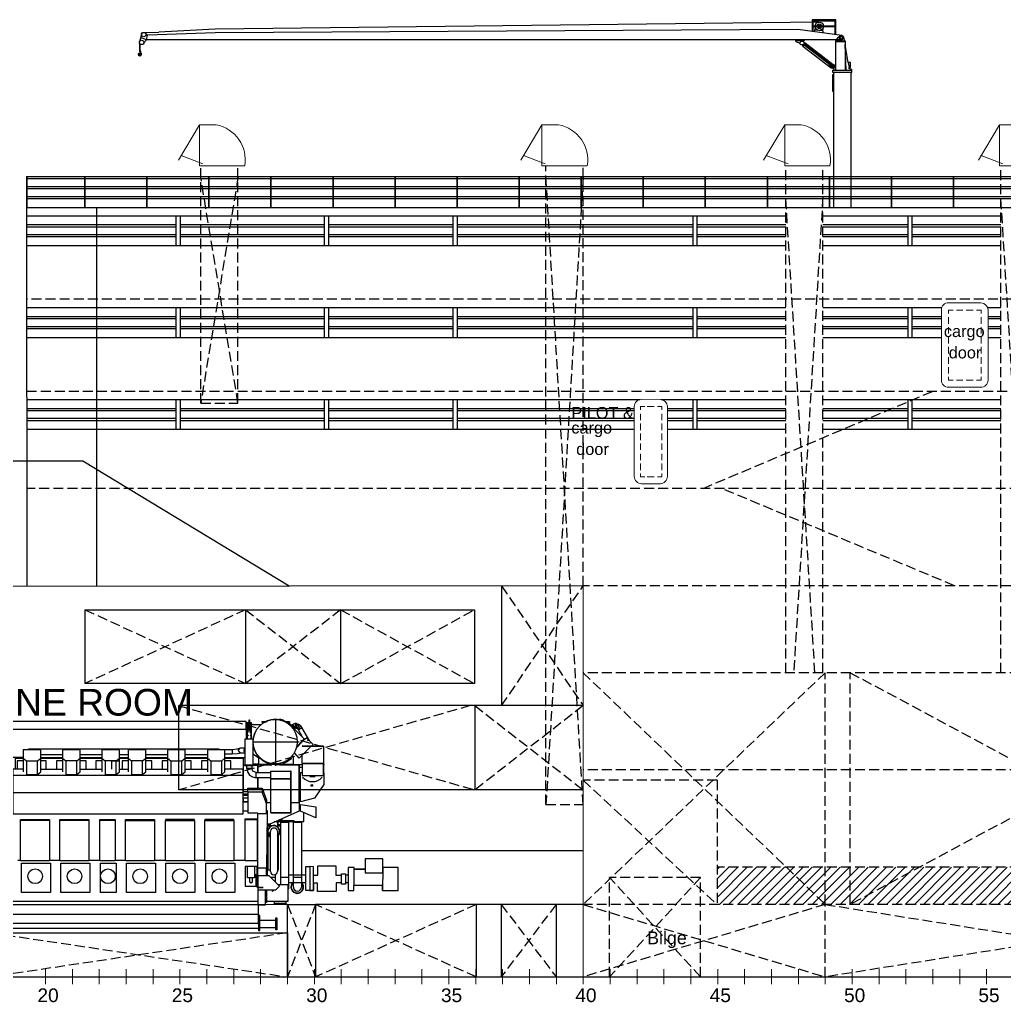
# Model space of a CAD drawing. Header units: inches. Extents: x 8 to 129, y 10 to 51.
# Drawn here: x 25.7 to 49.5, y 11.27 to 35.01 of the extents above; entities that cross this region are included whole.
import ezdxf

# ---------------------------------------------------------------- set-up
doc = ezdxf.new("R2010")
doc.units = ezdxf.units.IN
doc.header["$MEASUREMENT"] = 0
doc.linetypes.add('ACAD_ISO02W100', pattern=[15, 12, -3])
for name, color, linetype in [('deck 4', 7, 'Continuous'), ('Layer1', 10, 'Continuous'), ('Layer2', 7, 'Continuous'), ('PDF_1', 7, 'Continuous'), ('PDF_2', 7, 'Continuous'), ('PDF_L015', 7, 'Continuous'), ('PDF_Linie axe', 7, 'Continuous'), ('PDF_out line', 7, 'Continuous'), ('PDF_TEXT', 7, 'Continuous'), ('STATIONS', 7, 'Continuous')]:
    doc.layers.add(name, color=color, linetype=linetype)
doc.layers.add('PDF_VENT', color=40, linetype='Continuous', true_color=0xf8d731)
doc.styles.add('PDF Arial', font='arial.ttf')
doc.styles.add('PDF ArialMT', font='arial.ttf')
doc.styles.get("Standard").update_dxf_attribs({"font": 'arial.ttf'})

msp = doc.modelspace()

# ---------------------------------------------------------------- hatches: boundary and pattern name
h = msp.add_hatch()
h.set_pattern_fill('ANSI31', scale=0.05)
h.set_pattern_definition([(45, (-1545.18909, -365.87557), (-0.112253202, 0.112253202), [])])
h.paths.add_polyline_path([(44.235, 14.535), (42.561, 14.535), (42.561, 13.635), (45.176, 13.635)])
h.paths.add_polyline_path([(45.176, 14.535), (44.235, 14.535), (45.176, 13.635)], flags=17)
h.paths.add_polyline_path([(45.776, 14.535), (45.176, 14.535), (45.176, 13.635), (45.776, 13.635)])
h.paths.add_polyline_path([(47.454, 14.535), (45.776, 14.535), (45.776, 13.635)], flags=17)
h.paths.add_polyline_path([(54.541, 14.535), (47.454, 14.535), (45.776, 13.635), (56.22, 13.635)])
h.paths.add_polyline_path([(57.784, 14.535), (56.22, 14.535), (56.22, 13.636), (56.226, 13.635)])
h.paths.add_polyline_path([(64.408, 14.535), (57.784, 14.535), (56.226, 13.635), (65.975, 13.635)])
h.paths.add_polyline_path([(65.975, 14.535), (64.408, 14.535), (65.974, 13.635), (65.975, 13.635)], flags=17)
h.paths.add_polyline_path([(67.647, 14.535), (65.975, 14.535), (65.975, 13.635), (65.976, 13.635)])
h.paths.add_polyline_path([(73.816, 14.535), (67.647, 14.535), (65.976, 13.635), (73.816, 13.635)])
h.paths.add_polyline_path([(74.271, 14.535), (73.816, 14.535), (73.816, 13.635), (73.902, 13.635)])
h.paths.add_polyline_path([(74.704, 14.535), (74.271, 14.535), (73.902, 13.635), (76.376, 13.635)])
h.paths.add_polyline_path([(76.376, 14.535), (74.704, 14.535), (76.376, 13.635)], flags=17)
h.paths.add_polyline_path([(77.943, 14.535), (76.376, 14.535), (76.376, 13.635)], flags=17)
h.paths.add_polyline_path([(81.234, 14.535), (77.943, 14.535), (76.376, 13.635), (81.602, 13.635)])
h.paths.add_polyline_path([(81.707, 14.535), (81.234, 14.535), (81.602, 13.635), (81.707, 13.635)])
h.paths.add_polyline_path([(85.361, 14.535), (81.707, 14.535), (81.707, 13.635), (82.731, 13.635), (85.971, 14.135), (86.126, 14.135)])
h.paths.add_polyline_path([(86.64, 14.535), (86.126, 14.535), (86.126, 14.135)], flags=17)
h.paths.add_polyline_path([(92.172, 14.535), (86.64, 14.535), (86.126, 14.135), (92.686, 14.135)])
h.paths.add_polyline_path([(92.686, 14.535), (92.172, 14.535), (92.686, 14.135)], flags=17)
h.paths.add_polyline_path([(93.24, 14.535), (92.686, 14.535), (92.686, 14.135)], flags=17)
h.paths.add_polyline_path([(99.188, 14.535), (93.24, 14.535), (92.686, 14.135), (99.741, 14.135)])
h.paths.add_polyline_path([(99.741, 14.535), (99.188, 14.535), (99.741, 14.135)], flags=17)
h.paths.add_polyline_path([(100.251, 14.535), (99.741, 14.535), (99.741, 14.135)], flags=17)
h.paths.add_polyline_path([(105.727, 14.535), (100.251, 14.535), (99.741, 14.135), (106.236, 14.135)])
h.paths.add_polyline_path([(106.236, 14.535), (105.727, 14.535), (106.236, 14.135)], flags=17)
h.paths.add_polyline_path([(106.749, 14.535), (106.236, 14.535), (106.236, 14.135)], flags=17)
h.paths.add_polyline_path([(112.263, 14.535), (106.749, 14.535), (106.236, 14.135), (112.776, 14.135)])
h.paths.add_polyline_path([(112.776, 14.535), (112.263, 14.535), (112.776, 14.135)], flags=17)
h.paths.add_polyline_path([(56.22, 14.535), (54.541, 14.535), (56.22, 13.635)], flags=17)

# ---------------------------------------------------------------- linework, layer by layer
at = {"color": 7, "lineweight": 5, "elevation": 0}
for points in [[(30.049, 32.471), (29.538, 31.618)], [(38.328, 32.471), (37.817, 31.618)], [(44.195, 32.471), (43.683, 31.618)], [(49.39, 32.471), (48.878, 31.618)], [(29.603, 31.728), (30.13, 31.528)], [(37.882, 31.728), (38.408, 31.528)], [(43.749, 31.728), (44.275, 31.528)], [(48.929, 31.729), (48.929, 31.729)], [(48.944, 31.728), (49.47, 31.528)]]:
    msp.add_lwpolyline(points, dxfattribs=at)
for points in [[(30.451, 32.471, -0.410086), (31.143, 31.478), (30.049, 31.478), (30.049, 32.471), (30.451, 32.471)], [(38.729, 32.471, -0.410086), (39.422, 31.478), (38.328, 31.478), (38.328, 32.471), (38.729, 32.471)], [(44.596, 32.471, -0.410086), (45.288, 31.478), (44.195, 31.478), (44.195, 32.471), (44.596, 32.471)], [(49.781, 32.471, -0.410086), (50.473, 31.478), (49.39, 31.478), (49.39, 32.471), (49.781, 32.471)]]:
    msp.add_lwpolyline(points, format="xyb", dxfattribs=at)
at = {"layer": 'deck 4', "color": 7}
for p, q in [((29.48, 30.275, 0), (29.48, 29.555, 0)), ((29.583, 30.275, 0), (29.58, 29.555, 0)), ((33.065, 30.275, 0), (33.065, 29.555, 0)), ((33.168, 30.275, 0), (33.165, 29.555, 0)), ((36.174, 30.275, 0), (36.174, 29.555, 0)), ((36.277, 30.275, 0), (36.274, 29.555, 0)), ((41.972, 30.275, 0), (41.972, 29.555, 0)), ((42.075, 30.275, 0), (42.072, 29.555, 0)), ((47.169, 30.275, 0), (47.169, 29.555, 0)), ((47.272, 30.275, 0), (47.269, 29.555, 0)), ((29.48, 28.055), (29.48, 27.335)), ((29.583, 28.055), (29.58, 27.335)), ((33.065, 28.055), (33.065, 27.335)), ((33.168, 28.055), (33.165, 27.335)), ((36.174, 28.055), (36.174, 27.335)), ((36.277, 28.055), (36.274, 27.335)), ((41.972, 28.055), (41.972, 27.335)), ((42.075, 28.055), (42.072, 27.335)), ((47.169, 28.055), (47.169, 27.335)), ((47.272, 28.055), (47.269, 27.335)), ((29.48, 25.835), (29.48, 25.115)), ((29.583, 25.835), (29.58, 25.115)), ((33.065, 25.835), (33.065, 25.115)), ((33.168, 25.835), (33.165, 25.115)), ((36.174, 25.835), (36.174, 25.115)), ((36.277, 25.835), (36.274, 25.115)), ((41.972, 25.835), (41.972, 25.115)), ((42.075, 25.835), (42.072, 25.115)), ((47.169, 25.835), (47.169, 25.115)), ((47.272, 25.835), (47.269, 25.115))]:
    msp.add_line(p, q, dxfattribs=at)
at = {"layer": 'Layer1', "color": 7}
for p, q in [((44.86, 35.01, 0), (44.855, 34.727, 0)), ((45.431, 35.01, 0), (44.86, 35.01, 0)), ((45.431, 34.645, 0), (45.431, 35.01, 0)), ((30.426, 34.785, 0), (29.069, 34.71, 0)), ((45.028, 34.954, 0), (30.426, 34.785, 0)), ((44.511, 34.777, 0), (30.426, 34.691, 0)), ((45.574, 34.625, 0), (44.511, 34.777, 0)), ((44.886, 34.723, 0), (44.885, 34.982, 0)), ((44.885, 34.982, 0), (45.403, 34.981, 0)), ((44.886, 34.863, 0), (45.404, 34.866, 0)), ((45.404, 34.836, 0), (44.886, 34.835, 0)), ((44.912, 34.761, 0), (44.906, 34.72, 0)), ((44.933, 34.826, 0), (44.912, 34.761, 0)), ((45.122, 34.741, 0), (44.912, 34.761, 0)), ((44.958, 34.782, 0), (44.956, 34.757, 0)), ((45.084, 34.766, 0), (45.082, 34.745, 0)), ((45.113, 34.792, 0), (45.108, 34.742, 0)), ((45.403, 34.981, 0), (45.405, 34.649, 0)), ((28.653, 34.679, 0), (28.598, 34.475, 0)), ((28.764, 34.521, 0), (28.626, 34.577, 0)), ((28.764, 34.521, 0), (28.699, 34.442, 0)), ((28.725, 34.699, 0), (29.069, 34.71, 0)), ((28.79, 34.635, 0), (28.725, 34.699, 0)), ((28.764, 34.521, 0), (28.79, 34.635, 0)), ((30.426, 34.521, 0), (28.764, 34.521, 0)), ((30.426, 34.691, 0), (28.79, 34.635, 0)), ((45.569, 34.521, 0), (30.426, 34.521, 0)), ((44.465, 34.504, 0), (44.465, 34.521, 0)), ((44.675, 34.506, 0), (44.675, 34.521, 0)), ((45.102, 34.692, 0), (45.122, 34.721, 0)), ((45.122, 34.721, 0), (45.122, 34.741, 0)), ((45.43, 34.494, 0), (45.49, 34.581, 0)), ((45.515, 34.602, 0), (45.49, 34.581, 0)), ((45.65, 34.494, 0), (45.623, 34.586, 0)), ((28.598, 34.448, 0), (28.597, 34.245, 0)), ((28.613, 34.256, 0), (28.614, 34.421, 0)), ((44.473, 34.504, 0), (44.465, 34.504, 0)), ((44.472, 34.478, 0), (44.473, 34.504, 0)), ((44.568, 34.437, 0), (44.472, 34.478, 0)), ((44.473, 34.504, 0), (44.649, 34.506, 0)), ((44.634, 34.373, 0), (44.626, 34.402, 0)), ((44.688, 34.444, 0), (44.634, 34.373, 0)), ((44.634, 34.373, 0), (45.32, 33.846, 0)), ((44.649, 34.475, 0), (44.649, 34.506, 0)), ((44.649, 34.506, 0), (44.675, 34.506, 0)), ((44.688, 34.444, 0), (44.659, 34.444, 0)), ((44.661, 34.408, 0), (45.341, 33.884, 0)), ((45.358, 33.898, 0), (44.672, 34.422, 0)), ((45.37, 33.922, 0), (44.688, 34.444, 0)), ((45.662, 34.494, 0), (45.42, 34.494, 0)), ((45.42, 34.494, 0), (45.42, 34.483, 0)), ((45.42, 34.483, 0), (45.431, 34.483, 0)), ((45.431, 33.793, 0), (45.431, 34.483, 0)), ((45.431, 34.483, 0), (45.654, 34.483, 0)), ((45.654, 34.483, 0), (45.654, 33.793, 0)), ((45.654, 34.483, 0), (45.662, 34.483, 0)), ((45.729, 33.974, 0), (45.654, 34.409, 0)), ((45.677, 33.793, 0), (45.654, 34.409, 0)), ((45.662, 34.483, 0), (45.662, 34.494, 0)), ((28.579, 34.19, 0), (28.607, 34.204, 0)), ((28.58, 34.19, 0), (28.579, 34.19, 0)), ((28.58, 34.19, 0), (28.607, 34.204, 0)), ((28.597, 34.245, 0), (28.632, 34.245, 0)), ((28.608, 34.245, 0), (28.607, 34.204, 0)), ((28.632, 34.254, 0), (28.613, 34.256, 0)), ((28.625, 34.245, 0), (28.624, 34.216, 0)), ((28.632, 34.245, 0), (28.632, 34.254, 0)), ((45.258, 33.894, 0), (45.313, 33.966, 0)), ((45.338, 33.947, 0), (45.283, 33.875, 0)), ((45.32, 33.846, 0), (45.344, 33.847, 0)), ((45.398, 33.813, 0), (45.338, 33.851, 0)), ((45.36, 33.793, 0), (45.398, 33.813, 0)), ((45.431, 33.919, 0), (45.386, 33.916, 0)), ((45.431, 33.919, 0), (45.431, 33.919, 0)), ((45.786, 33.974, 0), (45.729, 33.974, 0)), ((45.729, 33.974, 0), (45.754, 33.852, 0)), ((45.754, 33.852, 0), (45.786, 33.858, 0)), ((45.754, 33.827, 0), (45.754, 33.852, 0)), ((45.818, 33.804, 0), (45.754, 33.827, 0)), ((45.786, 33.858, 0), (45.786, 33.974, 0)), ((45.818, 33.735, 0), (45.818, 33.804, 0)), ((45.356, 33.676, 0), (45.348, 33.676, 0)), ((45.348, 33.676, 0), (45.348, 33.285, 0)), ((45.356, 33.666, 0), (45.356, 33.676, 0)), ((45.375, 33.666, 0), (45.356, 33.666, 0)), ((45.356, 33.666, 0), (45.36, 33.307, 0)), ((45.36, 33.735, 0), (45.36, 33.793, 0)), ((45.36, 33.793, 0), (45.818, 33.793, 0)), ((45.375, 33.735, 0), (45.36, 33.735, 0)), ((45.805, 33.735, 0), (45.375, 33.735, 0)), ((45.375, 33.735, 0), (45.375, 30.475, 0)), ((45.805, 30.475, 0), (45.805, 33.735, 0)), ((45.805, 33.735, 0), (45.818, 33.735, 0)), ((45.348, 33.285, 0), (45.36, 33.285, 0)), ((45.36, 33.285, 0), (45.36, 33.307, 0)), ((45.36, 33.307, 0), (45.375, 33.307, 0)), ((25.866, 31.22), (121.776, 31.22, 0)), ((25.866, 31.22), (25.866, 30.475)), ((25.874, 31.22), (25.874, 30.475)), ((27.268, 31.22, 0), (27.268, 30.475, 0)), ((27.276, 31.22, 0), (27.276, 30.475, 0)), ((28.768, 31.22, 0), (28.768, 30.475, 0)), ((28.776, 31.22, 0), (28.776, 30.475, 0)), ((30.268, 31.22, 0), (30.268, 30.475, 0)), ((30.276, 31.22, 0), (30.276, 30.475, 0)), ((31.768, 31.22, 0), (31.768, 30.475, 0)), ((31.776, 31.22, 0), (31.776, 30.475, 0)), ((33.268, 31.22, 0), (33.268, 30.475, 0)), ((33.276, 31.22, 0), (33.276, 30.475, 0)), ((34.768, 31.22, 0), (34.768, 30.475, 0)), ((34.776, 31.22, 0), (34.776, 30.475, 0)), ((36.268, 31.22, 0), (36.268, 30.475, 0)), ((36.276, 31.22, 0), (36.276, 30.475, 0)), ((37.768, 31.22, 0), (37.768, 30.475, 0)), ((37.776, 31.22, 0), (37.776, 30.475, 0)), ((39.268, 31.22, 0), (39.268, 30.475, 0)), ((39.276, 31.22, 0), (39.276, 30.475, 0)), ((40.768, 31.22, 0), (40.768, 30.475, 0)), ((40.776, 31.22, 0), (40.776, 30.475, 0)), ((42.268, 31.22, 0), (42.268, 30.475, 0)), ((42.276, 31.22, 0), (42.276, 30.475, 0)), ((43.768, 31.22, 0), (43.768, 30.475, 0)), ((43.776, 31.22, 0), (43.776, 30.475, 0)), ((45.268, 31.22, 0), (45.268, 30.475, 0)), ((45.276, 31.22, 0), (45.276, 30.475, 0)), ((46.768, 31.22, 0), (46.768, 30.475, 0)), ((46.776, 31.22, 0), (46.776, 30.475, 0)), ((48.268, 31.22, 0), (48.268, 30.475, 0)), ((48.276, 31.22, 0), (48.276, 30.475, 0)), ((25.866, 31.17, 0), (121.776, 31.17, 0)), ((25.866, 30.98, 0), (121.776, 30.98, 0)), ((25.866, 30.93, 0), (121.776, 30.93, 0)), ((25.866, 30.74, 0), (121.776, 30.74, 0)), ((25.866, 30.69, 0), (121.776, 30.69, 0)), ((25.866, 30.475), (112.776, 30.475)), ((25.866, 30.475, 0), (25.877, 21.318, 0)), ((27.567, 21.321, 0), (27.567, 30.475, 0)), ((25.867, 30.275, 0), (44.214, 30.275, 0)), ((45.114, 30.275, 0), (49.415, 30.275, 0)), ((25.872, 30.06, 0), (29.48, 30.06, 0)), ((25.872, 30.01, 0), (29.48, 30.01, 0)), ((29.582, 30.06, 0), (33.065, 30.06, 0)), ((29.582, 30.01, 0), (33.065, 30.01, 0)), ((33.167, 30.06, 0), (36.174, 30.06, 0)), ((33.167, 30.01, 0), (36.174, 30.01, 0)), ((36.276, 30.06, 0), (41.972, 30.06, 0)), ((36.276, 30.01, 0), (41.972, 30.01, 0)), ((42.074, 30.06, 0), (44.219, 30.06, 0)), ((42.074, 30.01, 0), (44.219, 30.01, 0)), ((45.119, 30.06, 0), (47.169, 30.06, 0)), ((45.119, 30.01, 0), (47.169, 30.01, 0)), ((47.271, 30.06, 0), (49.419, 30.06, 0)), ((47.271, 30.01, 0), (49.419, 30.01, 0)), ((25.872, 29.82, 0), (29.48, 29.82, 0)), ((25.872, 29.77, 0), (29.48, 29.77, 0)), ((29.581, 29.82, 0), (33.065, 29.82, 0)), ((29.581, 29.77, 0), (33.065, 29.77, 0)), ((33.166, 29.82, 0), (36.174, 29.82, 0)), ((33.166, 29.77, 0), (36.174, 29.77, 0)), ((36.275, 29.82, 0), (41.972, 29.82, 0)), ((36.275, 29.77, 0), (41.972, 29.77, 0)), ((42.073, 29.82, 0), (44.219, 29.82, 0)), ((42.073, 29.77, 0), (44.219, 29.77, 0)), ((45.119, 29.82, 0), (47.169, 29.82, 0)), ((45.119, 29.77, 0), (47.169, 29.77, 0)), ((47.27, 29.82, 0), (49.419, 29.82, 0)), ((47.27, 29.77, 0), (49.419, 29.77, 0)), ((25.867, 29.555, 0), (44.214, 29.555, 0)), ((45.114, 29.555, 0), (49.415, 29.555, 0)), ((25.872, 28.055), (44.219, 28.055)), ((45.119, 28.055), (47.991, 28.055)), ((49.101, 28.055), (49.419, 28.055)), ((25.872, 27.84), (29.48, 27.84)), ((25.872, 27.79), (29.48, 27.79)), ((29.582, 27.84), (33.065, 27.84)), ((29.582, 27.79), (33.065, 27.79)), ((33.167, 27.84), (36.174, 27.84)), ((33.167, 27.79), (36.174, 27.79)), ((36.276, 27.84), (41.972, 27.84)), ((36.276, 27.79), (41.972, 27.79)), ((42.074, 27.84), (44.219, 27.84)), ((42.074, 27.79), (44.219, 27.79)), ((45.119, 27.84), (47.169, 27.84)), ((45.119, 27.79), (47.169, 27.79)), ((47.271, 27.84), (47.982, 27.84)), ((47.271, 27.79), (47.982, 27.79)), ((49.112, 27.84), (49.419, 27.84)), ((49.112, 27.79), (49.419, 27.79)), ((25.872, 27.6), (29.48, 27.6)), ((25.872, 27.55), (29.48, 27.55)), ((29.581, 27.6), (33.065, 27.6)), ((29.581, 27.55), (33.065, 27.55)), ((33.166, 27.6), (36.174, 27.6)), ((33.166, 27.55), (36.174, 27.55)), ((36.275, 27.6), (41.972, 27.6)), ((36.275, 27.55), (41.972, 27.55)), ((42.073, 27.6), (44.219, 27.6)), ((42.073, 27.55), (44.219, 27.55)), ((45.119, 27.6), (47.169, 27.6)), ((45.119, 27.55), (47.169, 27.55)), ((47.27, 27.6), (47.982, 27.6)), ((47.27, 27.55), (47.982, 27.55)), ((49.112, 27.6), (49.419, 27.6)), ((49.112, 27.55), (49.419, 27.55)), ((25.872, 27.335), (44.219, 27.335)), ((45.119, 27.335), (47.982, 27.335)), ((49.112, 27.335), (49.419, 27.335)), ((25.875, 25.835), (40.692, 25.835)), ((41.208, 25.835), (44.222, 25.835)), ((45.122, 25.835), (49.422, 25.835)), ((25.872, 25.62), (29.48, 25.62)), ((25.872, 25.57), (29.48, 25.57)), ((29.582, 25.62), (33.065, 25.62)), ((29.582, 25.57), (33.065, 25.57)), ((33.167, 25.62), (36.174, 25.62)), ((33.167, 25.57), (36.174, 25.57)), ((36.276, 25.62), (40.56, 25.62)), ((36.276, 25.57), (40.56, 25.57)), ((41.361, 25.62), (41.972, 25.62)), ((41.361, 25.57), (41.972, 25.57)), ((42.074, 25.62), (44.219, 25.62)), ((42.074, 25.57), (44.219, 25.57)), ((45.119, 25.62), (47.169, 25.62)), ((45.119, 25.57), (47.169, 25.57)), ((47.271, 25.62), (49.419, 25.62)), ((47.271, 25.57), (49.419, 25.57)), ((25.872, 25.38), (29.48, 25.38)), ((25.872, 25.33), (29.48, 25.33)), ((29.581, 25.38), (33.065, 25.38)), ((29.581, 25.33), (33.065, 25.33)), ((33.166, 25.38), (36.174, 25.38)), ((33.166, 25.33), (36.174, 25.33)), ((36.275, 25.38), (40.56, 25.38)), ((36.275, 25.33), (40.56, 25.33)), ((41.361, 25.38), (41.972, 25.38)), ((41.361, 25.33), (41.972, 25.33)), ((42.073, 25.38), (44.219, 25.38)), ((42.073, 25.33), (44.219, 25.33)), ((45.119, 25.38), (47.169, 25.38)), ((45.119, 25.33), (47.169, 25.33)), ((47.27, 25.38), (49.419, 25.38)), ((47.27, 25.33), (49.419, 25.33)), ((25.875, 25.115), (40.56, 25.115)), ((41.361, 25.115), (44.222, 25.115)), ((45.122, 25.115), (49.422, 25.115))]:
    msp.add_line(p, q, dxfattribs=at)
at = {"layer": 'Layer1', "color": 7, "linetype": 'ACAD_ISO02W100', "ltscale": 0.02}
for p, q in [((30.079, 25.745), (30.079, 31.478)), ((30.979, 25.745), (30.979, 31.478)), ((38.424, 16.049), (38.424, 31.478)), ((39.323, 21.334), (39.323, 31.478)), ((44.219, 19.235), (44.219, 31.478)), ((45.119, 19.235), (45.119, 31.478)), ((49.419, 19.235), (49.419, 31.478)), ((30.979, 31.204), (30.079, 25.745)), ((30.979, 25.745), (30.079, 31.204)), ((39.323, 31.205), (38.424, 16.049)), ((39.323, 16.049), (38.424, 31.205)), ((44.926, 19.235), (44.219, 30.735)), ((45.119, 30.735), (44.412, 19.235)), ((50.126, 19.235), (49.419, 30.735)), ((121.77, 28.255), (25.863, 28.255)), ((25.872, 26.035), (112.776, 26.035)), ((42.221, 23.685, 0), (47.776, 26.035, 0)), ((30.079, 25.745), (30.979, 25.745)), ((112.776, 23.685), (25.875, 23.685)), ((48.299, 21.335, 0), (42.675, 23.685, 0)), ((112.776, 19.235, 0), (39.323, 19.235)), ((112.776, 16.885, 0), (39.323, 16.885)), ((39.323, 16.635), (42.557, 13.635)), ((38.424, 16.049), (39.323, 16.049)), ((112.776, 14.535, 0), (42.561, 14.535))]:
    msp.add_line(p, q, dxfattribs=at)
msp.add_lwpolyline([(112.776, 21.335), (73.816, 21.335), (39.323, 21.334)], dxfattribs=at)
at = {"layer": 'Layer1', "color": 7}
for centre, radius in [((45.031, 34.852, 0), 0.102), ((45.031, 34.854, 0), 0.057), ((45.031, 34.854, 0), 0.0293), ((28.65, 34.461, 0), 0.0533), ((28.7, 34.651, 0), 0.0542), ((45.565, 34.574, 0), 0.0529), ((45.565, 34.574, 0), 0.027), ((44.613, 34.446, 0), 0.046), ((45.363, 33.883, 0), 0.0401), ((45.356, 33.882, 0), 0.0158)]:
    msp.add_circle(centre, radius, dxfattribs=at)
for centre, radius, start, end in [((45.564, 34.562, 0), 0.0636, 21.7917, 140.5096), ((28.606, 34.178, 0), 0.0415, 179.8587, 64.6932), ((28.579, 34.176, 0), 0.0145, 85.9918, 170.2974), ((28.599, 34.186, 0), 0.0198, 166.2743, 66.6301)]:
    msp.add_arc(centre, radius, start, end, dxfattribs=at)
at = {"layer": 'Layer2'}
msp.add_line((32.175, 13.634), (21.774, 13.622, 0), dxfattribs=at)
at = {"layer": 'PDF_1', "lineweight": 25}
for p, q in [((32.515, 14.935, 0), (39.323, 14.935)), ((32.621, 13.971), (32.621, 14.549)), ((32.621, 14.549), (32.718, 14.549)), ((32.718, 14.549), (32.718, 13.971)), ((32.804, 14.546), (32.718, 14.549)), ((32.804, 13.971), (32.804, 14.546)), ((32.906, 14.344), (32.906, 14.565)), ((32.906, 14.565), (33.344, 14.565)), ((33.344, 14.565), (33.344, 14.342)), ((33.785, 14.531), (33.639, 14.531)), ((33.639, 14.531), (33.639, 13.975)), ((33.785, 14.485), (33.785, 14.531)), ((34.481, 14.734), (34.055, 14.734)), ((34.055, 14.734), (34.055, 14.396)), ((34.481, 14.511), (34.481, 14.734)), ((34.853, 14.529), (34.481, 14.529)), ((34.853, 13.975), (34.853, 14.529)), ((32.566, 14.344), (32.198, 14.344)), ((32.621, 14.344), (32.566, 14.344)), ((32.804, 14.344), (32.906, 14.344)), ((33.344, 14.342), (33.481, 14.342)), ((33.481, 14.123), (33.481, 14.379)), ((33.481, 14.379), (33.575, 14.379)), ((33.575, 14.379), (33.575, 14.341)), ((33.639, 14.341), (33.576, 14.341)), ((33.576, 14.341), (33.576, 14.123)), ((33.785, 14.097), (33.785, 14.485)), ((33.785, 14.485), (34.055, 14.485)), ((34.055, 14.485), (33.785, 14.485)), ((34.055, 14.396), (34.481, 14.396)), ((34.481, 14.511), (34.474, 13.975)), ((34.481, 14.396), (34.481, 14.511)), ((32.621, 14.155), (32.198, 14.155)), ((32.904, 14.152), (32.804, 14.152)), ((32.804, 14.152), (32.804, 13.971)), ((32.904, 13.948), (32.904, 14.152)), ((33.481, 14.16), (33.354, 14.16)), ((33.354, 14.16), (33.354, 13.948)), ((33.576, 14.123), (33.481, 14.123)), ((33.639, 14.155), (33.576, 14.155)), ((33.783, 13.975), (33.783, 14.097)), ((34.475, 14.097), (33.785, 14.097)), ((34.474, 13.975), (34.475, 14.097)), ((32.804, 13.971), (32.621, 13.971)), ((32.718, 13.971), (32.804, 13.971)), ((33.354, 13.948), (32.904, 13.948)), ((33.639, 13.975), (33.783, 13.975)), ((34.474, 13.975), (34.853, 13.975))]:
    msp.add_line(p, q, dxfattribs=at)
for points in [[(31.246, 17.99), (31.246, 18.096), (31.26, 18.096), (31.26, 17.99)], [(31.207, 17.633), (31.207, 17.792), (31.193, 17.792), (31.193, 17.977), (31.18, 17.977), (31.18, 18.056), (25.458, 18.056), (25.458, 17.871)], [(25.788, 17.184), (25.458, 17.184), (25.458, 17.871), (31.18, 17.871), (31.18, 17.739), (31.18, 17.633)], [(31.18, 17.871), (31.18, 17.898), (31.18, 17.977)], [(31.193, 17.99), (31.193, 18.03), (31.246, 18.03)], [(31.207, 17.99), (31.207, 18.003), (31.22, 18.003), (31.22, 17.99)], [(31.22, 17.977), (31.22, 17.964), (31.207, 17.964), (31.207, 17.977)], [(31.207, 17.911), (31.207, 17.964)], [(31.207, 17.871), (31.207, 17.911), (31.22, 17.911), (31.22, 17.871), (31.22, 17.845), (31.22, 17.792), (31.207, 17.792), (31.207, 17.845)], [(31.22, 17.845), (31.207, 17.845), (31.207, 17.871), (31.22, 17.871), (31.22, 17.884)], [(31.22, 17.858), (31.286, 17.858), (31.286, 17.845), (31.273, 17.845), (31.273, 17.871), (31.273, 17.911), (31.273, 17.964)], [(31.22, 17.964), (31.22, 17.911)], [(31.246, 17.858), (31.246, 17.977)], [(31.26, 18.03), (31.299, 18.03), (31.299, 17.99)], [(31.26, 17.977), (31.26, 17.858), (31.26, 17.951)], [(31.26, 17.951), (31.26, 17.951)], [(31.273, 17.99), (31.273, 18.003), (31.286, 18.003), (31.286, 17.99)], [(31.286, 17.977), (31.286, 17.964), (31.273, 17.964), (31.273, 17.977)], [(31.273, 17.911), (31.286, 17.911), (31.286, 17.871), (31.286, 17.845), (31.286, 17.792), (31.273, 17.792), (31.273, 17.845)], [(31.286, 17.884), (31.286, 17.871), (31.273, 17.871)], [(31.537, 17.977), (31.299, 17.977), (31.299, 17.792), (31.286, 17.792), (31.286, 17.633)], [(31.286, 17.964), (31.286, 17.911)], [(31.563, 18.056), (31.682, 18.056)], [(31.563, 18.03), (31.563, 18.03)], [(31.643, 18.03), (31.563, 18.03)], [(31.616, 18.03), (31.616, 18.03)], [(31.616, 18.03), (31.616, 18.03)], [(32.105, 18.056), (32.224, 18.056), (32.224, 18.03), (32.145, 18.03)], [(32.158, 18.03), (32.158, 18.03)], [(32.251, 17.964), (32.277, 17.977), (32.33, 17.884), (32.343, 17.898), (32.343, 17.911), (32.343, 17.924), (32.343, 17.937), (32.33, 17.951), (32.33, 17.964), (32.33, 17.977), (32.33, 17.99), (32.317, 17.99), (32.277, 17.977)], [(32.277, 17.937), (32.581, 17.633), (32.409, 17.462)], [(32.317, 17.99), (32.356, 18.003), (32.37, 17.99), (32.37, 17.977), (32.37, 17.964), (32.37, 17.951), (32.37, 17.937), (32.37, 17.924), (32.37, 17.911), (32.37, 17.898), (32.343, 17.898)], [(32.33, 17.884), (32.33, 17.884)], [(32.37, 17.898), (32.383, 17.898), (32.396, 17.911), (32.396, 17.924), (32.396, 17.937), (32.396, 17.951), (32.409, 17.964), (32.409, 17.977), (32.409, 17.99), (32.396, 18.003), (32.356, 18.003)], [(32.396, 18.003), (32.436, 17.99), (32.436, 17.977), (32.436, 17.964), (32.436, 17.951), (32.436, 17.937), (32.423, 17.924), (32.423, 17.911), (32.409, 17.911), (32.409, 17.898), (32.396, 17.898), (32.383, 17.898)], [(32.396, 17.898), (32.423, 17.884), (32.436, 17.884), (32.436, 17.898), (32.449, 17.898), (32.462, 17.911), (32.475, 17.924), (32.475, 17.937), (32.489, 17.937), (32.489, 17.951), (32.436, 17.99)], [(32.436, 17.871), (32.423, 17.884)], [(32.541, 17.673), (32.436, 17.871), (32.436, 17.858), (32.436, 17.871), (32.449, 17.871), (32.462, 17.871), (32.475, 17.871), (32.475, 17.884), (32.489, 17.884), (32.502, 17.884), (32.502, 17.898), (32.515, 17.898), (32.515, 17.911), (32.687, 17.62), (32.687, 17.607), (32.674, 17.607), (32.66, 17.594), (32.674, 17.607), (32.687, 17.607), (32.687, 17.62), (32.7, 17.594)], [(32.489, 17.951), (32.515, 17.911)], [(31.154, 17.025), (31.141, 17.025), (31.141, 17.012), (31.154, 17.012), (31.154, 17.633), (31.167, 17.633), (31.339, 17.633), (31.339, 17.012), (31.458, 17.012), (31.458, 17.025), (31.339, 17.025)], [(31.193, 17.739), (31.193, 17.792)], [(31.193, 17.633), (31.193, 17.739), (31.207, 17.739), (31.207, 17.726), (31.22, 17.726), (31.233, 17.713)], [(31.193, 17.739), (31.193, 17.739)], [(31.273, 17.713), (31.286, 17.726), (31.299, 17.726), (31.299, 17.739), (31.299, 17.633)], [(31.299, 17.792), (31.299, 17.739)], [(32.409, 17.435), (32.581, 17.62), (32.634, 17.66), (32.793, 17.501), (32.753, 17.462)], [(32.555, 17.62), (32.568, 17.607)], [(32.581, 17.607), (32.568, 17.633)], [(25.92, 17.369), (25.92, 17.395), (30.519, 17.395), (30.519, 17.369)], [(30.519, 17.382), (30.837, 17.382), (30.837, 17.263), (30.665, 17.263)], [(30.837, 17.382), (30.956, 17.395), (31.048, 17.422)], [(31.154, 17.29), (31.048, 17.29), (31.035, 17.303), (31.022, 17.303), (31.022, 17.316), (31.008, 17.316), (31.008, 17.329), (30.995, 17.343), (30.995, 17.356), (30.995, 17.369), (31.008, 17.382), (31.008, 17.395), (31.022, 17.395), (31.022, 17.409), (31.035, 17.409), (31.048, 17.422), (31.154, 17.422)], [(32.74, 17.448), (32.462, 17.171), (32.356, 17.29)], [(33.044, 17.462), (32.528, 17.462), (33.044, 17.462), (33.044, 17.039), (32.528, 17.039), (32.528, 17.25)], [(32.528, 17.462), (32.528, 17.462)], [(33.044, 17.462), (33.044, 17.462)], [(33.044, 17.462), (33.044, 17.462)], [(25.603, 16.906), (25.603, 17.171), (25.788, 17.171), (25.867, 17.105), (25.867, 16.774), (26.132, 16.774), (26.211, 16.84), (26.211, 17.171), (26.211, 17.369), (25.788, 17.369), (25.788, 17.171), (25.788, 16.84)], [(26.132, 16.774), (26.132, 17.105), (26.211, 17.171), (26.74, 17.171), (26.819, 17.105), (26.819, 16.774), (27.083, 16.774), (27.163, 16.84), (27.163, 17.171), (27.163, 17.369), (26.74, 17.369), (26.74, 17.171), (26.74, 16.84)], [(26.74, 17.25), (26.211, 17.25)], [(26.211, 17.184), (26.74, 17.184)], [(26.396, 17.171), (26.396, 17.184)], [(27.083, 17.105), (27.163, 17.171), (27.691, 17.171), (27.77, 17.105), (27.77, 16.774), (28.035, 16.774), (28.114, 16.84), (28.114, 17.171), (28.114, 17.369), (27.691, 17.369), (27.691, 17.171), (27.691, 16.84)], [(27.691, 17.25), (27.163, 17.25)], [(27.163, 17.184), (27.691, 17.184)], [(27.361, 17.171), (27.361, 17.184)], [(28.035, 17.105), (28.114, 17.171), (28.326, 17.171), (28.405, 17.105), (28.405, 16.774), (28.669, 16.774), (28.748, 16.84), (28.748, 17.171), (28.748, 17.369), (28.326, 17.369), (28.326, 17.171), (28.326, 16.84)], [(28.326, 17.25), (28.114, 17.25)], [(28.114, 17.184), (28.326, 17.184)], [(28.669, 17.105), (28.748, 17.171), (29.277, 17.171), (29.356, 17.105), (29.356, 16.774), (29.621, 16.774), (29.7, 16.84), (29.7, 17.171), (29.7, 17.369), (29.277, 17.369), (29.277, 17.171), (29.277, 16.84)], [(29.277, 17.25), (28.748, 17.25)], [(28.748, 17.184), (29.277, 17.184)], [(28.947, 17.171), (28.947, 17.184)], [(29.621, 16.774), (29.621, 17.105), (29.7, 17.171), (30.242, 17.171), (30.321, 17.105), (30.321, 16.774), (30.585, 16.774), (30.665, 16.84), (30.665, 17.171), (30.665, 17.369), (30.242, 17.369), (30.242, 17.171), (30.242, 16.84)], [(30.242, 17.25), (29.7, 17.25)], [(29.7, 17.184), (30.242, 17.184)], [(29.898, 17.171), (29.898, 17.184)], [(30.585, 16.774), (30.585, 17.105), (30.665, 17.171), (31.101, 17.171), (31.101, 16.774), (31.101, 16.365), (31.22, 16.365)], [(30.665, 17.184), (31.154, 17.184)], [(31.048, 17.29), (30.969, 17.277), (30.837, 17.263)], [(30.85, 17.171), (30.85, 17.184)], [(31.339, 17.277), (31.471, 17.184)], [(31.471, 17.197), (31.471, 17.025), (31.735, 17.025)], [(32.026, 17.012), (32.039, 17.025), (32.317, 17.025), (32.317, 17.21), (32.304, 17.21)], [(32.264, 17.171), (32.264, 17.144)], [(33.044, 17.356), (33.044, 17.025), (33.057, 17.025), (33.057, 17.012), (33.044, 17.012), (33.044, 16.986), (33.044, 16.827), (33.057, 16.827)], [(25.788, 16.906), (25.537, 16.906), (25.537, 16.761), (25.537, 16.338), (31.101, 16.338), (31.101, 16.761), (31.101, 16.906), (30.665, 16.906)], [(25.788, 17.105), (25.643, 17.105), (25.643, 16.906)], [(25.867, 17.105), (26.132, 17.105)], [(26.343, 16.906), (26.343, 17.105), (26.211, 17.105)], [(26.211, 16.906), (26.74, 16.906)], [(26.74, 17.105), (26.594, 17.105), (26.594, 16.906)], [(27.083, 16.774), (27.083, 17.105), (26.819, 17.105)], [(27.308, 16.906), (27.308, 17.105), (27.163, 17.105)], [(27.163, 16.906), (27.691, 16.906)], [(27.691, 17.105), (27.546, 17.105), (27.546, 16.906)], [(28.035, 16.774), (28.035, 17.105), (27.77, 17.105)], [(27.929, 16.906), (27.929, 17.105), (28.114, 17.105)], [(28.114, 16.906), (28.326, 16.906)], [(28.326, 17.105), (28.18, 17.105), (28.18, 16.906)], [(28.669, 16.774), (28.669, 17.105), (28.405, 17.105)], [(28.894, 16.906), (28.894, 17.105), (28.748, 17.105)], [(28.748, 16.906), (29.277, 16.906)], [(29.277, 17.105), (29.145, 17.105), (29.145, 16.906)], [(29.356, 17.105), (29.621, 17.105)], [(29.845, 16.906), (29.845, 17.105), (29.7, 17.105)], [(29.7, 16.906), (30.242, 16.906)], [(30.242, 17.105), (30.096, 17.105), (30.096, 16.906)], [(30.321, 17.105), (30.585, 17.105)], [(30.81, 16.906), (30.81, 17.105), (30.665, 17.105)], [(31.114, 16.365), (31.114, 16.999), (31.141, 16.999)], [(31.141, 16.999), (31.141, 16.999)], [(31.154, 17.012), (31.167, 17.012), (31.339, 17.012)], [(31.193, 16.92), (31.193, 16.986)], [(31.312, 16.986), (31.312, 16.92)], [(31.563, 17.025), (31.563, 17.012)], [(32.264, 16.1), (32.462, 16.1), (32.462, 17.012), (31.986, 17.012), (32.462, 17.012), (32.462, 15.889), (31.749, 15.572), (31.682, 15.572)], [(32.528, 17.012), (32.462, 17.012)], [(32.528, 16.946), (32.462, 16.946)], [(33.044, 17.039), (32.528, 17.039), (33.044, 17.039)], [(32.528, 17.039), (32.528, 16.748), (33.044, 16.748), (33.044, 17.039)], [(32.528, 17.039), (32.528, 17.039)], [(33.044, 17.039), (33.044, 17.039)], [(25.537, 16.761), (31.101, 16.761)], [(31.101, 16.88), (31.114, 16.88)], [(31.418, 16.827), (31.775, 16.827)], [(31.775, 16.695), (31.418, 16.695)], [(31.775, 15.849), (31.775, 16.669), (31.775, 16.854), (32.251, 16.854), (32.251, 16.669), (32.251, 15.849), (32.264, 15.849), (32.264, 16.854)], [(31.775, 16.854), (32.264, 16.854), (32.251, 16.854)], [(32.251, 16.669), (31.775, 16.669), (32.251, 16.669)], [(33.057, 16.814), (33.057, 16.536), (32.832, 16.206), (32.489, 16.113), (32.489, 16.827), (32.528, 16.827)], [(32.845, 16.721), (32.819, 16.721), (32.779, 16.721), (32.74, 16.721), (32.713, 16.721)], [(33.057, 16.814), (33.057, 16.814)], [(31.22, 16.351), (31.22, 16.444), (31.563, 16.444), (31.563, 16.351)], [(31.563, 16.444), (31.669, 16.153), (31.669, 16.074)], [(25.431, 16.338), (25.537, 16.338), (25.537, 15.823), (31.101, 15.823), (31.101, 16.338)], [(31.22, 16.299), (31.101, 16.299)], [(31.101, 16.272), (31.22, 16.272)], [(31.22, 16.206), (31.101, 16.206)], [(31.114, 16.113), (31.22, 16.113), (31.101, 16.113), (31.114, 16.113), (31.114, 16.206)], [(31.114, 16.272), (31.114, 16.299)], [(31.669, 15.849), (31.669, 16.074), (31.563, 16.351), (31.22, 16.351), (31.22, 15.849), (31.458, 15.849)], [(31.207, 16.113), (31.207, 16.113)], [(31.669, 16.1), (31.775, 16.1)], [(31.22, 15.889), (31.101, 15.889)], [(31.669, 15.902), (31.682, 15.902), (31.682, 15.836)], [(32.264, 15.849), (31.775, 15.849), (32.251, 15.849)], [(31.854, 15.638), (31.867, 15.638), (31.881, 15.638), (31.894, 15.638), (31.907, 15.638), (31.92, 15.638), (31.92, 15.624), (31.934, 15.624), (31.934, 15.532), (32, 15.532), (32, 15.558), (31.934, 15.558), (31.947, 15.558), (31.947, 15.638), (32.026, 15.638), (32.026, 15.624), (32.039, 15.624), (32.039, 15.638), (32.568, 15.638), (32.568, 15.862)], [(32.489, 15.942), (32.462, 15.942), (32.489, 15.942)], [(26.422, 15.664), (26.422, 14.686), (25.722, 14.686), (25.722, 15.664)], [(27.374, 15.664), (27.374, 14.686), (26.674, 14.686), (26.674, 15.664)], [(28.008, 15.664), (28.008, 14.686), (27.638, 14.686), (27.638, 15.664)], [(28.259, 15.664), (28.259, 15.691), (28.96, 15.691), (28.96, 15.664)], [(29.925, 15.664), (29.925, 14.686), (29.224, 14.686), (29.224, 15.664)], [(30.876, 15.664), (30.876, 15.691), (30.176, 15.691), (30.176, 15.664)], [(31.445, 15.677), (31.445, 14.686), (31.154, 14.686), (31.154, 15.677)], [(31.696, 15.321), (31.696, 15.572)], [(31.749, 15.572), (31.749, 15.558), (31.762, 15.558), (31.696, 15.558), (31.696, 15.532), (31.762, 15.532), (31.762, 15.572)], [(32.026, 15.691), (32.026, 15.664), (31.96, 15.664), (32.33, 15.664), (32.33, 15.651), (32.33, 15.638), (31.894, 15.638)], [(31.934, 15.638), (31.934, 15.624)], [(31.934, 15.532), (31.934, 15.532)], [(32.039, 15.624), (32.198, 15.624), (32.198, 14.29), (32.013, 14.29), (32.013, 15.624), (32.026, 15.624)], [(32.039, 15.704), (32.039, 15.664)], [(31.762, 15.36), (31.709, 15.36)], [(31.762, 14.461), (31.709, 14.461), (31.709, 15.307), (31.709, 15.36)], [(31.762, 14.435), (31.762, 15.387), (31.762, 15.406)], [(31.934, 15.406), (31.934, 15.387), (31.934, 14.435)], [(31.934, 15.36), (31.934, 15.36)], [(31.934, 15.36), (31.934, 15.307), (31.934, 14.461)], [(31.947, 15.3), (31.947, 14.646), (31.947, 14.461), (31.934, 14.461), (31.934, 14.448)], [(25.722, 14.699), (25.656, 14.699)], [(26.674, 14.699), (26.422, 14.699)], [(27.638, 14.699), (27.374, 14.699)], [(28.259, 14.699), (28.008, 14.699)], [(29.224, 14.699), (28.96, 14.699)], [(30.176, 14.699), (29.925, 14.699)], [(31.154, 14.699), (30.876, 14.699)], [(31.431, 14.329), (31.431, 14.224), (31.431, 14.078), (31.445, 14.078), (31.445, 14.554), (31.378, 14.554), (31.207, 14.554)], [(31.378, 14.554), (31.378, 14.356), (31.405, 14.356)], [(31.458, 14.699), (31.445, 14.699)], [(31.418, 14.329), (31.405, 14.343)], [(31.458, 14.276), (31.458, 14.514)], [(31.458, 13.986), (31.894, 13.986), (31.986, 14.078), (31.735, 14.329), (31.458, 14.329), (31.458, 14.052), (31.59, 14.052)], [(31.669, 14.329), (31.669, 14.514)], [(31.709, 14.501), (31.669, 14.501)], [(31.696, 14.329), (31.696, 14.501)], [(31.986, 14.078), (31.735, 14.329), (31.986, 14.078)], [(31.881, 14.369), (31.881, 14.29), (31.775, 14.29)], [(31.881, 14.29), (31.881, 14.184)], [(31.934, 14.461), (31.934, 14.461)], [(32.013, 14.118), (32.013, 14.29)], [(32.198, 14.29), (32.198, 14.144), (32.198, 14.052), (32.198, 14.039), (32.198, 14.025), (32.185, 14.012), (32.185, 13.999)], [(32.317, 14.056), (32.317, 14.144), (32.317, 14.29)], [(32.515, 14.29), (32.515, 14.144), (32.515, 14.056)], [(31.26, 14.276), (31.26, 14.276)], [(31.326, 14.276), (31.326, 14.276)], [(31.431, 14.224), (31.418, 14.224)], [(31.458, 14.276), (31.458, 14.276)], [(31.947, 14.118), (32.185, 14.118), (32.185, 13.708), (31.669, 13.708)], [(32.198, 14.052), (32.198, 14.039), (32.198, 14.025), (32.198, 14.012), (32.185, 13.999), (32.185, 13.986)], [(24.863, 13.668), (24.863, 13.629), (24.916, 13.629), (24.916, 13.404), (31.471, 13.404), (31.471, 13.629), (31.643, 13.629), (31.643, 13.986), (31.643, 13.708), (31.656, 13.708)], [(31.59, 14.039), (31.458, 14.039), (31.458, 13.986), (31.458, 13.708), (31.458, 13.629), (24.955, 13.629), (24.916, 13.629)], [(31.669, 13.986), (31.669, 13.92), (31.669, 13.682), (31.656, 13.682), (31.656, 13.92), (31.656, 13.986)], [(31.854, 13.986), (31.815, 13.946), (31.815, 13.959), (31.828, 13.986)], [(31.458, 13.708), (24.955, 13.708)], [(31.458, 13.629), (31.471, 13.629)], [(31.854, 13.708), (31.854, 13.668), (31.894, 13.668), (32, 13.668), (32.105, 13.668), (32.145, 13.668), (32.145, 13.708)], [(32.145, 13.668), (32.145, 13.655), (32.105, 13.655), (32, 13.655), (31.894, 13.655), (31.854, 13.655), (31.854, 13.668)], [(24.916, 13.404), (24.916, 13.18), (31.471, 13.18), (31.471, 13.404)], [(31.471, 13.193), (31.511, 13.193), (31.511, 13.365), (31.471, 13.365)], [(31.471, 13.18), (31.471, 13.14), (31.471, 13.008), (31.511, 13.008), (31.511, 13.193)], [(31.511, 13.259), (31.894, 13.259)], [(24.916, 13.061), (31.471, 13.061)], [(31.894, 13.074), (31.511, 13.074)]]:
    msp.add_lwpolyline(points, dxfattribs=at)
at = {"layer": 'PDF_1', "color": 53, "lineweight": 25, "true_color": 0xddc16e}
for points in [[(31.894, 16.986), (31.894, 18.122)], [(32.462, 17.554), (31.326, 17.554)]]:
    msp.add_lwpolyline(points, dxfattribs=at)
at = {"layer": 'PDF_1', "lineweight": 25}
for points in [[(31.326, 17.99), (31.326, 17.977), (31.18, 17.977), (31.18, 17.99)], [(31.563, 18.056), (31.563, 18.03)], [(31.154, 17.409), (31.141, 17.395), (31.127, 17.382), (31.127, 17.369), (31.127, 17.356), (31.127, 17.343), (31.127, 17.329), (31.141, 17.316), (31.141, 17.303), (31.154, 17.303), (31.141, 17.303), (31.141, 17.316), (31.127, 17.329), (31.127, 17.343), (31.127, 17.356), (31.127, 17.369), (31.127, 17.382), (31.141, 17.395), (31.141, 17.409)], [(31.352, 17.012), (31.352, 16.986), (31.141, 16.986), (31.141, 17.012)], [(31.418, 16.827), (31.339, 16.854), (31.312, 16.92), (31.193, 16.92), (31.207, 16.84), (31.26, 16.761), (31.326, 16.721), (31.418, 16.695)], [(31.458, 16.999), (31.352, 16.999)], [(31.458, 17.012), (31.458, 16.827), (31.458, 17.012), (31.801, 17.012)], [(31.458, 16.444), (31.458, 16.695)], [(32.489, 16.047), (32.859, 15.995), (32.859, 15.73), (32.489, 15.889)], [(31.682, 15.836), (31.669, 14.514), (31.458, 14.514), (31.458, 15.836)], [(26.422, 15.691), (26.422, 15.664), (25.722, 15.664), (25.722, 15.691)], [(27.374, 15.664), (26.674, 15.664), (26.674, 15.691), (27.374, 15.691)], [(28.008, 15.664), (27.638, 15.664), (27.638, 15.691), (28.008, 15.691)], [(28.96, 15.664), (28.96, 14.686), (28.259, 14.686), (28.259, 15.664)], [(29.925, 15.664), (29.925, 15.691), (29.224, 15.691), (29.224, 15.664)], [(30.876, 14.686), (30.176, 14.686), (30.176, 15.664), (30.876, 15.664)], [(31.445, 15.704), (31.445, 15.677), (31.154, 15.677), (31.154, 15.704)], [(32.317, 15.624), (32.515, 15.624), (32.515, 14.29), (32.317, 14.29)], [(31.709, 15.321), (31.682, 15.321)], [(26.449, 13.92), (25.748, 13.92), (25.748, 14.633), (26.449, 14.633)], [(27.4, 14.633), (27.4, 13.92), (26.7, 13.92), (26.7, 14.633)], [(28.035, 14.633), (28.035, 13.92), (27.652, 13.92), (27.652, 14.633)], [(28.986, 14.633), (28.986, 13.92), (28.286, 13.92), (28.286, 14.633)], [(29.237, 13.92), (29.237, 14.633), (29.938, 14.633), (29.938, 13.92)], [(30.903, 14.633), (30.903, 13.92), (30.202, 13.92), (30.202, 14.633)], [(31.378, 14.343), (31.378, 14.276), (31.207, 14.276), (31.207, 14.554), (31.154, 14.554), (31.154, 14.078), (31.418, 14.078), (31.418, 14.224), (31.418, 14.329), (31.431, 14.329), (31.405, 14.356), (31.405, 14.343)], [(31.26, 14.276), (31.26, 14.21), (31.26, 14.184), (31.299, 14.157), (31.326, 14.184), (31.326, 14.21), (31.326, 14.276)], [(31.418, 14.078), (31.458, 14.039), (31.458, 14.052), (31.431, 14.078)], [(31.92, 13.021), (31.894, 13.021), (31.894, 13.219), (31.894, 13.312), (31.92, 13.312), (31.92, 13.219)]]:
    msp.add_lwpolyline(points, close=True, dxfattribs=at)
for centre, radius in [((31.878, 17.568), 0.535), ((32.764, 16.511), 0.0198), ((26.076, 14.317), 0.178), ((27.028, 14.317), 0.178), ((27.834, 14.317), 0.178), ((28.614, 14.317), 0.178), ((29.578, 14.317), 0.178), ((30.53, 14.317), 0.178)]:
    msp.add_circle(centre, radius, dxfattribs=at)
for centre, radius, start, end in [((31.887, 17.561), 0.548, 45.5767, 311.9125), ((31.891, 17.568), 0.548, 67.5367, 80.1819), ((31.891, 17.568), 0.548, 48.7529, 60.9808), ((31.884, 17.562), 0.558, 37.6787, 37.9648), ((32.779, 16.92), 0.318, 221.6335, 318.3665), ((31.841, 15.394), 0.151, 307.7504, 238.3072), ((31.841, 15.394), 0.142, 310.7471, 235.9361), ((31.848, 15.393), 0.0869, 8.7994, 171.2006), ((31.848, 14.436), 0.0859, 180.9282, 359.0718), ((32.411, 14.055), 0.152, 128.1101, 46.659), ((32.411, 14.055), 0.143, 131.1246, 44.4521), ((32.416, 14.056), 0.099, 180, 359.8638)]:
    msp.add_arc(centre, radius, start, end, dxfattribs=at)
at = {"layer": 'PDF_2', "lineweight": 25}
for points in [[(31.696, 15.558), (31.762, 15.558)], [(31.934, 15.558), (32, 15.558)]]:
    msp.add_lwpolyline(points, dxfattribs=at)
at = {"layer": 'PDF_L015', "lineweight": 18}
for points in [[(48.156, 28.173), (48.938, 28.168)], [(47.982, 26.305), (47.982, 27.999)], [(49.112, 27.994), (49.112, 26.3)], [(48.943, 26.131), (48.156, 26.131)]]:
    msp.add_lwpolyline(points, dxfattribs=at)
at = {"layer": 'PDF_L015', "lineweight": 18, "elevation": 0}
for points in [[(40.734, 25.839), (41.186, 25.836)], [(40.56, 23.973), (40.56, 25.667)], [(41.361, 25.662), (41.361, 23.968)], [(41.191, 23.799), (40.734, 23.799)]]:
    msp.add_lwpolyline(points, dxfattribs=at)
at = {"layer": 'PDF_L015', "lineweight": 18}
for centre, radius, start, end in [((48.156, 27.999), 0.174, 89.9998, 180.0002), ((48.938, 27.994), 0.174, 0.0068, 89.9996), ((48.156, 26.305), 0.174, 179.9998, 270.0002), ((48.938, 26.305), 0.174, 269.9998, 0.0002), ((40.731, 25.668, 0), 0.171, 88.8185, 180.4914), ((41.186, 25.662, 0), 0.174, 0.0068, 89.9996), ((40.734, 23.973, 0), 0.174, 179.9998, 270.0002), ((41.186, 23.973, 0), 0.174, 269.9998, 0.0002)]:
    msp.add_arc(centre, radius, start, end, dxfattribs=at)
at = {"layer": 'PDF_Linie axe', "lineweight": 18}
for points in [[(48.156, 27.914), (48.156, 27.994), (48.265, 27.994)], [(48.345, 27.994), (48.505, 27.994)], [(48.584, 27.994), (48.754, 27.994)], [(48.833, 27.994), (48.943, 27.994), (48.943, 27.914)], [(48.156, 27.665), (48.156, 27.824)], [(48.943, 27.824), (48.943, 27.665)], [(48.156, 27.426), (48.156, 27.585)], [(48.943, 27.585), (48.943, 27.426)], [(48.156, 27.187), (48.156, 27.346)], [(48.943, 27.346), (48.943, 27.187)], [(48.156, 26.948), (48.156, 27.107)], [(48.943, 27.107), (48.943, 26.948)], [(48.156, 26.699), (48.156, 26.858)], [(48.943, 26.858), (48.943, 26.699)], [(48.156, 26.46), (48.156, 26.619)], [(48.943, 26.619), (48.943, 26.46)], [(48.265, 26.3), (48.156, 26.3), (48.156, 26.38)], [(48.505, 26.3), (48.345, 26.3)], [(48.754, 26.3), (48.584, 26.3)], [(48.943, 26.38), (48.943, 26.3), (48.833, 26.3)]]:
    msp.add_lwpolyline(points, dxfattribs=at)
at = {"layer": 'PDF_Linie axe', "lineweight": 18, "elevation": 0}
for points in [[(40.706, 25.582), (40.706, 25.662), (40.816, 25.662)], [(40.706, 25.333), (40.706, 25.492)], [(40.87, 25.662), (41.039, 25.662)], [(41.119, 25.662), (41.228, 25.662), (41.228, 25.582)], [(41.228, 25.492), (41.228, 25.333)], [(40.706, 25.094), (40.706, 25.253)], [(41.228, 25.253), (41.228, 25.094)], [(40.706, 24.855), (40.706, 25.014)], [(41.228, 25.014), (41.228, 24.855)], [(40.706, 24.616), (40.706, 24.775)], [(41.228, 24.775), (41.228, 24.616)], [(40.706, 24.367), (40.706, 24.526)], [(41.228, 24.526), (41.228, 24.367)], [(40.706, 24.128), (40.706, 24.287)], [(41.228, 24.287), (41.228, 24.128)], [(40.816, 23.968), (40.706, 23.968), (40.706, 24.048)], [(41.228, 24.048), (41.228, 23.968), (41.119, 23.968)], [(41.039, 23.968), (40.87, 23.968)]]:
    msp.add_lwpolyline(points, dxfattribs=at)
at = {"layer": 'PDF_out line', "color": 7}
for p, q in [((39.323, 21.334), (10.314, 21.3, 0)), ((37.351, 21.332, 0), (37.351, 18.438)), ((27.279, 20.755), (36.697, 20.755)), ((27.279, 20.755), (27.279, 18.971)), ((31.162, 20.755), (31.162, 18.971)), ((33.461, 20.755), (33.461, 18.971)), ((36.697, 20.755), (36.697, 18.971)), ((36.697, 18.971), (27.279, 18.971)), ((39.323, 18.438), (29.547, 18.438)), ((29.547, 16.402), (29.547, 18.438)), ((36.705, 18.438), (36.705, 16.402)), ((39.323, 16.402), (29.547, 16.402)), ((32.175, 11.884), (32.175, 13.634)), ((32.175, 13.634), (32.856, 13.634)), ((32.856, 13.634), (32.856, 11.884)), ((39.323, 13.634), (32.856, 13.634)), ((36.737, 13.634), (36.737, 11.884)), ((37.343, 13.634), (37.343, 11.884)), ((38.669, 13.634), (38.669, 11.884)), ((25.02, 12.95), (32.175, 12.95)), ((32.175, 12.95), (32.175, 11.884))]:
    msp.add_line(p, q, dxfattribs=at)
at = {"layer": 'PDF_out line', "color": 7, "linetype": 'ACAD_ISO02W100', "ltscale": 0.02}
for p, q in [((37.351, 18.438), (39.323, 21.334)), ((37.351, 21.332, 0), (39.323, 18.438)), ((31.162, 20.755), (27.279, 18.971)), ((27.279, 20.755), (31.162, 18.971)), ((33.461, 20.755), (31.162, 18.971)), ((31.162, 20.755), (33.461, 18.971)), ((33.461, 18.971), (36.697, 20.755)), ((33.461, 20.755), (36.697, 18.971)), ((45.176, 19.235, 0), (39.323, 13.635)), ((39.323, 19.235), (45.176, 13.635, 0)), ((45.176, 13.635, 0), (45.176, 19.235, 0)), ((56.22, 19.235, 0), (45.776, 13.635, 0)), ((45.776, 19.235, 0), (56.22, 13.635, 0)), ((45.776, 13.635, 0), (45.776, 19.235, 0)), ((36.593, 18.438), (29.547, 16.402)), ((29.547, 18.438), (36.705, 16.402)), ((39.323, 18.438), (36.705, 16.402)), ((36.705, 18.438), (39.323, 16.402)), ((42.561, 16.635), (39.323, 16.635)), ((42.561, 16.635), (42.561, 13.635)), ((39.962, 11.885, 0), (39.962, 14.285, 0)), ((42.16, 14.285, 0), (39.962, 14.285, 0)), ((42.16, 14.285, 0), (39.962, 11.885, 0)), ((42.16, 11.885, 0), (39.962, 14.285, 0)), ((42.16, 11.885, 0), (42.16, 14.285, 0)), ((32.856, 13.634), (32.175, 11.884)), ((32.175, 13.634), (32.856, 11.884)), ((36.737, 13.634), (32.856, 11.884)), ((36.737, 11.884), (32.856, 13.634)), ((38.669, 13.634), (37.343, 11.884)), ((37.343, 13.634), (38.669, 11.884)), ((82.731, 13.635), (39.323, 13.635)), ((45.176, 13.635, 0), (39.323, 11.885)), ((39.323, 13.634), (45.176, 11.885, 0)), ((45.176, 11.885, 0), (45.176, 13.635, 0)), ((56.226, 13.635, 0), (45.176, 11.885, 0)), ((45.176, 13.635, 0), (56.226, 11.885, 0)), ((32.175, 12.95), (24.999, 11.884)), ((25.02, 12.95), (32.175, 11.884))]:
    msp.add_line(p, q, dxfattribs=at)
at = {"layer": 'PDF_out line', "color": 7, "lineweight": 25}
msp.add_lwpolyline([(10.689, 24.35), (27.232, 24.35), (32.22, 21.336)], dxfattribs=at)
at = {"layer": 'PDF_VENT', "color": 7, "lineweight": 13}
msp.add_lwpolyline([(39.323, 11.885), (39.323, 21.334)], dxfattribs=at)
at = {"layer": 'STATIONS', "color": 7}
msp.add_line((8.493, 11.885), (128.507, 11.885), dxfattribs=at)
at = {"layer": 'STATIONS', "color": 7, "lineweight": 20, "elevation": 0}
for points in [[(26.326, 11.71), (26.326, 12.072)], [(26.976, 11.71), (26.976, 12.072)], [(27.626, 11.71), (27.626, 12.072)], [(28.276, 11.71), (28.276, 12.072)], [(28.926, 11.71), (28.926, 12.072)], [(29.576, 11.71), (29.576, 12.072)], [(30.226, 11.71), (30.226, 12.072)], [(30.876, 11.71), (30.876, 12.072)], [(31.526, 11.71), (31.526, 12.072)], [(32.176, 11.71), (32.176, 12.072)], [(32.826, 11.71), (32.826, 12.072)], [(33.476, 11.71), (33.476, 12.072)], [(34.126, 11.71), (34.126, 12.072)], [(34.776, 11.71), (34.776, 12.072)], [(35.426, 11.71), (35.426, 12.072)], [(36.076, 11.71), (36.076, 12.072)], [(36.726, 11.71), (36.726, 12.072)], [(37.376, 11.71), (37.376, 12.072)], [(38.026, 11.71), (38.026, 12.072)], [(38.676, 11.71), (38.676, 12.072)], [(39.326, 11.71), (39.326, 12.072)], [(39.976, 11.71), (39.976, 12.072)], [(40.626, 11.71), (40.626, 12.072)], [(41.276, 11.71), (41.276, 12.072)], [(41.926, 11.71), (41.926, 12.072)], [(42.576, 11.71), (42.576, 12.072)], [(43.226, 11.71), (43.226, 12.072)], [(43.876, 11.71), (43.876, 12.072)], [(44.526, 11.71), (44.526, 12.072)], [(45.176, 11.71), (45.176, 12.072)], [(45.826, 11.71), (45.826, 12.072)], [(46.476, 11.71), (46.476, 12.072)], [(47.126, 11.71), (47.126, 12.072)], [(47.776, 11.71), (47.776, 12.072)], [(48.426, 11.71), (48.426, 12.072)], [(49.076, 11.71), (49.076, 12.072)]]:
    msp.add_lwpolyline(points, dxfattribs=at)

# ---------------------------------------------------------------- texts
at = {"color": 7, "insert": (40.869, 12.581, 0), "char_height": 0.3087, "attachment_point": 7, "style": 'PDF Arial'}
msp.add_mtext('Bilge', dxfattribs=at)
at = {"layer": 'Layer1', "color": 7, "insert": (23.392, 18.842), "char_height": 0.64402, "attachment_point": 1}
msp.add_mtext_dynamic_manual_height_columns('ENGINE ROOM', width=10.39413, gutter_width=3.22, heights=[0.309], dxfattribs=at)
at = {"layer": 'PDF_TEXT', "char_height": 0.2818, "attachment_point": 4, "style": 'PDF ArialMT'}
for s, insert in [('cargo', (48.043, 27.442)), ('door', (48.16, 26.967)), ('PILOT &', (39.038, 25.511, 0)), ('cargo', (39.038, 25.11, 0)), ('door', (39.155, 24.635, 0))]:
    msp.add_mtext(s, dxfattribs=dict(at, insert=insert))
at = {"layer": 'STATIONS', "color": 7, "char_height": 0.3303, "attachment_point": 1}
for s, insert in [('20', (26.131, 11.606)), ('25', (29.379, 11.606)), ('30', (32.627, 11.606)), ('35', (35.886, 11.606)), ('40', (39.134, 11.606)), ('45', (42.382, 11.606)), ('50', (45.63, 11.606)), ('55', (48.877, 11.606))]:
    msp.add_mtext_dynamic_manual_height_columns(s, width=0.22092, gutter_width=1.651, heights=[0], dxfattribs=dict(at, insert=insert))

doc.saveas('drawing.dxf')
